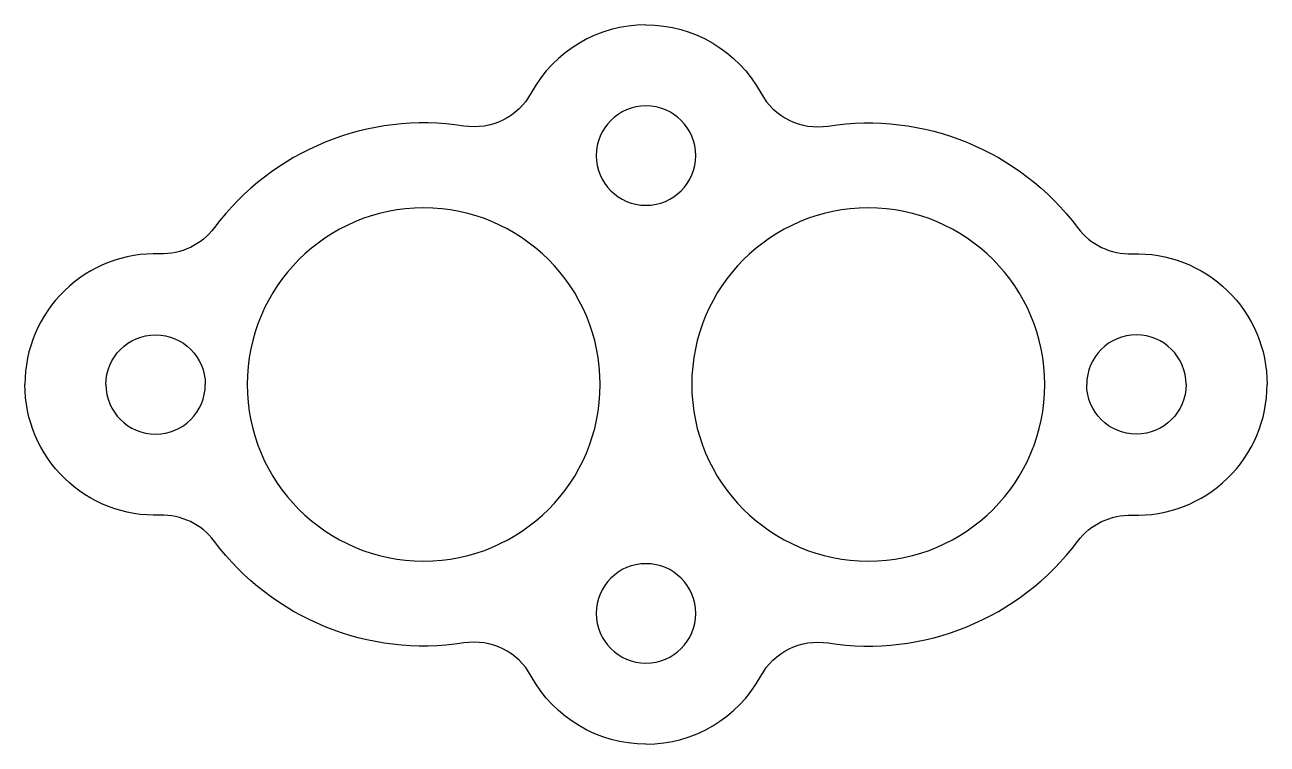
# Model space of a CAD drawing. Header units: inches. Extents: x 418 to 1368, y 369 to 919.
import ezdxf

# ---------------------------------------------------------------- set-up
doc = ezdxf.new("R2010")
doc.units = ezdxf.units.IN
doc.header["$MEASUREMENT"] = 0

msp = doc.modelspace()

# ---------------------------------------------------------------- linework, layer by layer
for points in [[(893.22, 919.46, 0.274047), (805.51, 867.48, -0.315987), (753.96, 842.08, 0.277301), (563.17, 764.39, -0.244885), (521.51, 744.4, 0.423893), (418.22, 644.46)], [(893.22, 919.46, -0.274047), (980.94, 867.48, 0.315987), (1032.48, 842.08, -0.277301), (1223.27, 764.39, 0.244885), (1264.93, 744.4, -0.423893), (1368.22, 644.46)], [(480.22, 644.46, -1), (556.22, 644.46)], [(1306.22, 644.46, 1), (1230.22, 644.46)], [(893.22, 369.46, -0.274047), (805.51, 421.44, 0.315987), (753.96, 446.83, -0.277301), (563.17, 524.52, 0.244885), (521.51, 544.51, -0.423893), (418.22, 644.46)], [(480.22, 644.46, 1), (556.22, 644.46)], [(893.22, 369.46, 0.274047), (980.94, 421.44, -0.315987), (1032.48, 446.83, 0.277301), (1223.27, 524.52, -0.244885), (1264.93, 544.51, 0.423893), (1368.22, 644.46)], [(1306.22, 644.46, -1), (1230.22, 644.46)]]:
    msp.add_lwpolyline(points, format="xyb")
for centre, radius, start, end in [((893.22, 819.46), 38, 90, 270), ((893.22, 819.46), 38, 270, 90), ((723.22, 644.46), 135, 0, 180), ((1063.22, 644.46), 135, 0, 180), ((723.22, 644.46), 135, 180, 0), ((1063.22, 644.46), 135, 180, 0), ((893.22, 469.46), 38, 90, 270), ((893.22, 469.46), 38, 270, 90)]:
    msp.add_arc(centre, radius, start, end)

doc.saveas('drawing.dxf')
